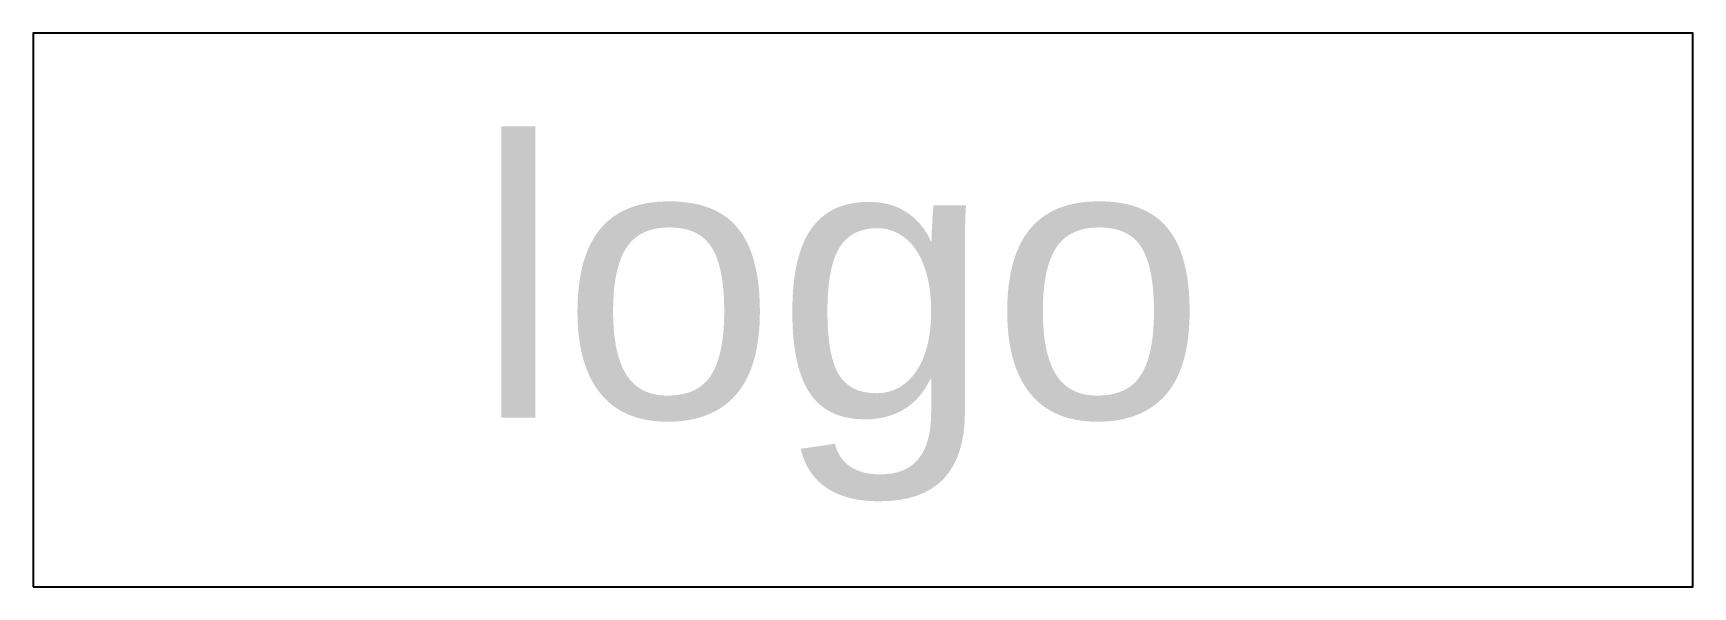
# Model space of a CAD drawing. Header units: millimetres. Extents: x 1638 to 1938, y 1117 to 1217.
import ezdxf

# ---------------------------------------------------------------- set-up
doc = ezdxf.new("R2010")
doc.units = ezdxf.units.MM

msp = doc.modelspace()

# ---------------------------------------------------------------- linework, layer by layer
msp.add_lwpolyline([(1637.66, 1116.89), (1937.66, 1116.89), (1937.66, 1216.89)])
msp.add_lwpolyline([(1637.66, 1116.89), (1937.66, 1116.89), (1937.66, 1216.89), (1637.66, 1216.89)], close=True)

# ---------------------------------------------------------------- texts
at = {"insert": (1717.59, 1197.42), "char_height": 50, "width": 987.8372, "attachment_point": 1}
msp.add_mtext('{\\fArial|b0|i0|c0|p34;logo}', dxfattribs=at)

doc.saveas('drawing.dxf')
